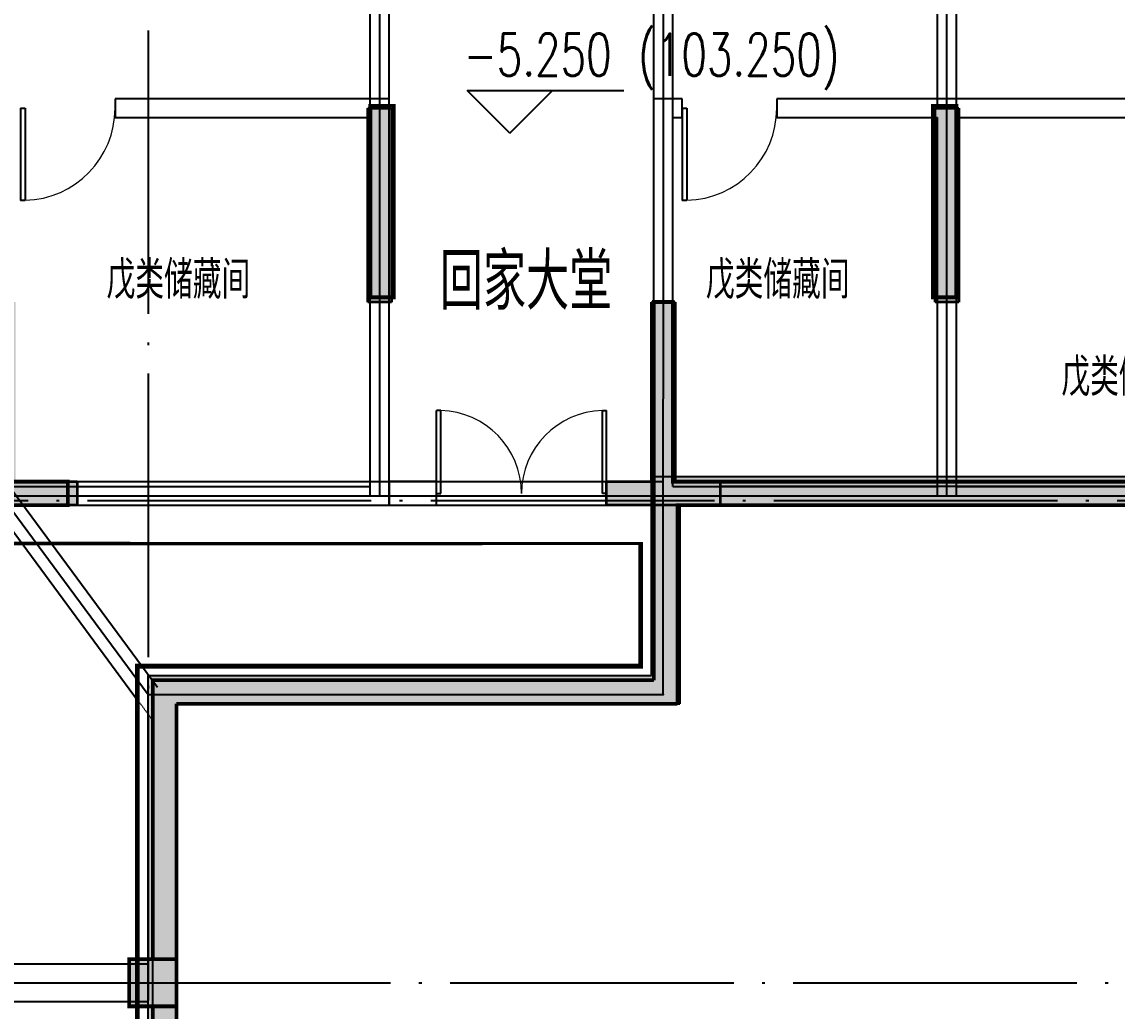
# Model space of a CAD drawing. Extents: x 290727 to 13733020, y 1731457 to 3643100.
# Drawn here: x 718977 to 730562, y 2192480 to 2202942 of the extents above; entities that cross this region are included whole.
import ezdxf

# ---------------------------------------------------------------- set-up
doc = ezdxf.new("R2010")
doc.units = 0
doc.header["$LTSCALE"] = 10
doc.header["$PDSIZE"] = 0.5
for name, pattern in [('DASH', [0.35, 0.25, -0.1]), ('DASHED', [0.75, 0.5, -0.25]), ('DOTE', [2.4200000000000004, 2, -0.2, 0.02, -0.2])]:
    doc.linetypes.add(name, pattern=pattern)
doc.layers.get('0').update_dxf_attribs({"linetype": 'CONTINUOUS'})
for name, color, linetype, true_color in [('1106', 7, 'CONTINUOUS', 0x89bf5f), ('2106', 7, 'CONTINUOUS', 0x64cfcf), ('2206', 7, 'CONTINUOUS', 0x3474d4)]:
    doc.layers.add(name, color=color, linetype=linetype, true_color=true_color)
for name, color, linetype in [('BEAM_DASH', 144, 'DASHED'), ('COLU', 2, 'CONTINUOUS'), ('COLUMN', 9, 'CONTINUOUS'), ('DIM_ELEV', 3, 'CONTINUOUS'), ('DOTE', 8, 'DOTE'), ('PUB_HATCH', 8, 'CONTINUOUS'), ('PUB_TEXT', 7, 'CONTINUOUS'), ('TEL_HATCH', 8, 'CONTINUOUS'), ('WALL', 255, 'CONTINUOUS'), ('WINDOW', 4, 'CONTINUOUS'), ('作业图', 4, 'CONTINUOUS'), ('文字', 4, 'CONTINUOUS'), ('防火分区示意线', 4, 'CONTINUOUS')]:
    doc.layers.add(name, color=color, linetype=linetype)
doc.layers.add('DIM_MODI', color=6, linetype='CONTINUOUS', plot=False)
doc.layers.add('S_ConcWall', color=8, linetype='CONTINUOUS', lineweight=35)
doc.layers.get('0').off()
doc.styles.add('_TCH_DIM', font='SIMPLEX', dxfattribs={"bigfont": 'GBCBIG'})
doc.styles.add('HNSJY', font='HNSJY-07', dxfattribs={"width": 0.8, "bigfont": 'HNSJY-HZ'})

# ---------------------------------------------------------------- blocks, each defined once
blk = doc.blocks.new('A$C55C93FC2')
at = {"layer": 'DOTE', "linetype": 'DOTE', "ltscale": 150}
for p, q in [((235384.415015288, 127235.4713699026), (235384.4150152875, 12199.99773951061)), ((154884.1350579555, 71442.35001189262), (252290.8196143164, 71442.35001189262)), ((162348.6431798761, 66342.35001189262), (252290.8196143164, 66342.35001189262))]:
    blk.add_line(p, q, dxfattribs=at)
blk = doc.blocks.new('A$C682E2834')
h = blk.add_hatch(color=0)
h.dxf.hatch_style = 1
h.paths.add_polyline_path([(30400.23085716739, 7899.570863577392), (30600.24778824602, 7899.58779752336), (30600.28163841716, 7499.763246389892), (30800.28163841716, 7499.782777639892), (30800.23085716716, 7899.561097952392), (32999.96913841716, 7899.459535452392), (33000.16445091716, 7499.571840139892), (33200.16445091716, 7499.638246389892), (33200.05505534937, 7899.587791461672), (33200.00038841716, 7899.570863577392), (33200.00038841739, 8099.440454095457), (30600.23085716739, 8099.570863577392), (30400.23085716739, 8099.570863577392)])
edge = h.paths.add_edge_path(flags=16)
edge.add_line((11799.89296654239, 7900.001527639892), (11799.80312279216, 7500.223207327392))
h.paths.add_polyline_path([(9600.016013417393, 7900.001527639892), (11799.89296654239, 7900.001527639892)], flags=17)
h.paths.add_polyline_path([(21424.87343529216, 250.0015276398917), (21599.87343529216, 250.0020159211417), (21599.87343529216, 0.002015921141719446), (21174.87343529216, 0.001527639891719446), (20999.87343529216, 0.002015921141719446), (20999.87343529216, 250.0020159211417), (21174.87343529216, 250.0015276398917), (21175.03163841716, 2150.010804983642), (21425.03163841716, 2149.991273733642)])
h.paths.add_polyline_path([(42349.82460716716, 2149.023988577392), (42599.82460716716, 2149.014222952392), (42599.74648216716, 0.0005510773917194456), (42199.74648216716, 0.002015921141719446), (42199.74648216716, 250.0020159211417), (42349.74648216716, 250.0015276398917)])
h.paths.add_polyline_path([(42599.90663841716, 3549.014222952392), (42349.90663841716, 3549.025941702392), (42350.00429466716, 5450.001527639892), (42200.00038841716, 5450.001527639892), (42200.00038841716, 5700.001527639892), (42600.00038841716, 5700.001527639892)])
h.paths.add_polyline_path([(40700.23085716716, 10549.10113701489), (40700.24257591716, 10799.10113701489), (41300.23866966716, 10799.07574638989), (41300.16054466716, 8649.073793264892), (41050.16054466716, 8649.083558889892), (41050.24257591716, 10549.08648857739)])
h.paths.add_polyline_path([(39150.00038841716, 5450.001527639892), (39150.00038841716, 5700.001527639892), (41050.00038841716, 5700.001527639892), (41050.00038841716, 6099.077699514892), (41300.00038841716, 6099.077699514892), (41300.00038841716, 5450.001527639892)])
h.paths.add_polyline_path([(35100.33632591716, 12949.37848076489), (35100.34804466716, 13199.37848076489), (35400.34023216716, 13199.34918388989), (35400.23866966716, 10799.34625420239), (35800.24648216716, 10799.33160576489), (35800.22695091716, 10549.33160576489), (35150.23866966716, 10549.36383232739), (35150.34413841716, 12949.36090263989)])
h.paths.add_polyline_path([(28700.48085716716, 13199.59723076489), (28700.47695091716, 12949.59723076489), (28650.48281029216, 12949.60309013989), (28650.38124779216, 10549.60504326489), (28000.38124779216, 10549.60504326489), (28000.38124779216, 10799.60504326489), (28400.38124779216, 10799.60504326489), (28400.48281029216, 13199.60699638989)])
h.paths.add_polyline_path([(22750.16249779216, 8649.935121389892), (22500.16249779216, 8649.944887014892), (22500.23866966716, 10799.94586357739), (23100.24257591716, 10799.91754326489), (23100.23085716716, 10549.91754326489), (22750.23866966716, 10549.93414482739)])
h.paths.add_polyline_path([(24650.00234154216, 5700.001527639892), (24650.00234154216, 5450.001527639892), (22500.00234154216, 5450.001527639892), (22500.00234154216, 6049.940980764892), (22750.00234154216, 6049.940980764892), (22750.00234154216, 5700.001527639892)])
h.paths.add_polyline_path([(25699.81679466716, 250.0010393586417), (25699.81679466716, 0.001039358641719446), (24799.74648216716, 0.001039358641719446), (24799.83046654216, 2149.837953421142), (25049.83046654216, 2149.827699514892), (25049.74648216716, 250.0010393586417)])
h.paths.add_polyline_path([(32024.28945091716, 0.001039358641719446), (31299.81679466716, 0.001039358641719446), (31299.81679466716, 250.0010393586417), (31774.35976341716, 250.0010393586417), (31774.89101341716, 2149.639711233642), (32024.89101341716, 2149.569398733642), (32024.35976341716, 250.0010393586417), (32499.81679466716, 250.0010393586417), (32499.81679466716, 0.001039358641719446)])
h.paths.add_polyline_path([(29000.14491966716, 5700.001527639892), (29000.14491966716, 5500.001527639892), (28400.14296654216, 5500.001527639892), (28400.22109154216, 7249.609926077392), (28600.22109154216, 7249.600160452392), (28600.14296654216, 5700.001527639892)])
h.paths.add_polyline_path([(34800.00038841716, 5500.001527639892), (34800.00038841716, 5700.001527639892), (35200.00038841716, 5700.001527639892), (35200.00038841716, 7249.351137014892), (35400.00038841716, 7249.351137014892), (35400.00038841716, 5500.001527639892)])
h.paths.add_polyline_path([(30000.47695091716, 12949.58355888989), (30000.48085716716, 13199.58160576489), (30600.48281029216, 13199.57184013989), (30600.32656029216, 9399.568910452392), (30400.33046654216, 9399.575746389892), (30400.48671654216, 12949.57574638989)])
h.paths.add_polyline_path([(33200.18398216716, 9399.449769827392), (33400.18007591716, 9399.442933889892), (33400.34023216716, 12949.44098076489), (33800.33632591716, 12949.41949638989), (33800.34804466716, 13199.41949638989), (33200.34023216716, 13199.44879326489)])
h.paths.add_polyline_path([(38099.74648216716, 0.001039358641719446), (38099.74648216716, 250.0010393586417), (38749.74648216716, 250.0010393586417), (38749.82460716716, 2149.190980764892), (38999.82460716716, 2149.181215139892), (38999.74648216716, 0.001039358641719446)])
h.paths.add_polyline_path([(35024.86366966716, 2149.365785452392), (34774.86366966716, 2149.374574514892), (34774.93788841716, 4199.375551077392), (35024.93788841716, 4199.365785452392)])
h.paths.add_polyline_path([(29025.00234154216, 2149.648500296142), (28775.00234154216, 2149.648500296142), (28775.00234154216, 4199.648012014892), (29025.00234154216, 4199.648012014892)])
h.paths.add_polyline_path([(1900.001609120285, 10800.00152763989), (1900.001609120285, 10550.00152763989), (1550.001609120285, 10550.00152763989), (1550.001609120285, 8650.001527639892), (1300.001609120285, 8650.001527639892), (1300.001609120285, 10800.00152763989)])
h.paths.add_polyline_path([(3450.00136497966, 5700.001527639892), (3450.00136497966, 5450.001527639892), (1300.001609120285, 5450.001527639892), (1300.001609120285, 6100.001527639892), (1550.001609120285, 6100.001527639892), (1550.001609120285, 5700.001527639892)])
h.paths.add_polyline_path([(20100.00234154216, 8650.001527639892), (19850.00234154216, 8650.001527639892), (19850.00234154216, 10550.00152763989), (19500.00234154216, 10550.00152763989), (19500.00234154216, 10800.00152763989), (20100.00234154216, 10800.00152763989)])
h.paths.add_polyline_path([(13899.85097435466, 12950.00152763989), (13899.85097435466, 13200.00152763989), (14199.85488060466, 13200.00152763989), (14199.85488060466, 10800.00152763989), (14599.85585716716, 10800.00152763989), (14599.85585716716, 10550.00152763989), (13949.85488060466, 10550.00152763989), (13949.85488060466, 12950.00152763989)])
h.paths.add_polyline_path([(7499.99745872966, 13200.00152763989), (7499.99745872966, 12950.00152763989), (7450.00136497966, 12950.00152763989), (7450.00136497966, 10550.00152763989), (6800.00136497966, 10550.00152763989), (6800.00136497966, 10800.00152763989), (7200.00136497966, 10800.00152763989), (7200.00136497966, 13200.00152763989)])
h.paths.add_polyline_path([(17950.00234154216, 5450.001527639892), (17950.00234154216, 5700.001527639892), (19850.00234154216, 5700.001527639892), (19850.00234154216, 6050.001527639892), (20100.00234154216, 6050.001527639892), (20100.00234154216, 5450.001527639892)])
h.paths.add_polyline_path([(16900.00234154216, 0.001039358641719446), (16900.00234154216, 250.0010393586417), (17550.00234154216, 250.0010393586417), (17550.00234154216, 2150.001039358642), (17800.00234154216, 2150.001039358642), (17800.00234154216, 0.001039358641719446)])
h.paths.add_polyline_path([(10575.42616966716, 0.001039358641719446), (10100.00136497966, 0.001039358641719446), (10100.00136497966, 250.0010393586417), (10575.42616966716, 250.0010393586417), (10575.00136497966, 2149.975160452392), (10825.00136497966, 2150.026918264892), (10825.42616966716, 250.0010393586417), (11300.00136497966, 250.0010393586417), (11300.00136497966, 0.001039358641719446)])
h.paths.add_polyline_path([(400.0016091202851, 5700.001527639892), (400.0016091202851, 5450.001527639892), (250.0016091202851, 5450.001527639892), (250.0016091202851, 3550.001527639892), (0.001609120285138488, 3550.001527639892), (0.001609120285138488, 5700.001527639892)])
h.paths.add_polyline_path([(400.0011208390351, 250.0020159211417), (400.0018532609101, 0.002015921141719446), (0.001609120285138488, 0.0005510773917194456), (0.001609120285138488, 2150.001039358642), (250.0016091202851, 2150.001039358642), (250.0016091202851, 250.0015276398917)])
h.paths.add_polyline_path([(13599.85488060466, 5500.001527639892), (13599.85488060466, 5700.001527639892), (13999.85488060466, 5700.001527639892), (13999.85488060466, 7250.001527639892), (14199.85488060466, 7250.001527639892), (14199.85488060466, 5500.001527639892)])
h.paths.add_polyline_path([(7800.00136497966, 5700.001527639892), (7800.00136497966, 5500.001527639892), (7200.00136497966, 5500.001527639892), (7200.00136497966, 7250.001527639892), (7400.00136497966, 7250.001527639892), (7400.00136497966, 5700.001527639892)])
h.paths.add_polyline_path([(12599.85097435466, 13200.00152763989), (12599.85097435466, 12950.00152763989), (12199.85488060466, 12950.00152763989), (12199.85488060466, 9400.001527639892), (11999.85488060466, 9400.001527639892), (11999.85488060466, 13200.00152763989)])
h.paths.add_polyline_path([(9200.001364979893, 9400.001527639892), (9200.001364979893, 12950.00152763989), (8799.99745872966, 12950.00152763989), (8799.99745872966, 13200.00152763989), (9400.00136497966, 13200.00152763989), (9400.001364979893, 9400.001527639892)])
h.paths.add_polyline_path([(4500.00136497966, 250.0010393586417), (4500.00136497966, 0.001039358641719446), (3600.00136497966, 0.001039358641719446), (3600.00136497966, 2150.001039358642), (3850.00136497966, 2150.001039358642), (3850.00136497966, 250.0010393586417)])
h.paths.add_polyline_path([(7825.00136497966, 2150.001039358642), (7575.00136497966, 2150.001039358642), (7575.00136497966, 4200.001527639892), (7825.00136497966, 4200.001527639892)])
h.paths.add_polyline_path([(13824.85683372966, 2150.001039358642), (13574.85683372966, 2150.001039358642), (13574.85683372966, 4200.001527639892), (13824.85683372966, 4200.001527639892)])
edge = h.paths.add_edge_path()
edge.add_line((11999.78554466739, 8100.001527639892), (12199.78554466739, 8100.001527639892))
edge.add_line((12199.78554466739, 8100.001527639892), (12199.78554466739, 7900.001527639892))
edge.add_line((12199.78554466739, 7900.001527639892), (11999.76861358853, 7900.01846158586))
edge.add_line((9400.016013417393, 8100.001527639892), (9200.016013417393, 8100.001527639892))
edge.add_line((9200.016013417393, 8100.001527639892), (9200.016013417393, 7900.001527639892))
edge.add_line((9200.016013417393, 7900.001527639892), (9400.032944496023, 7900.01846158586))
edge.add_line((9400.011129499879, 7900.018459738931), (9400.00136497966, 7500.188051077392))
edge.add_line((9400.00136497966, 7500.188051077392), (9600.00136497966, 7500.182191702392))
edge.add_line((9600.00136497966, 7500.182191702392), (9600.016013417393, 7900.001527639892))
edge.add_line((11999.87831810489, 8100.001527639892), (9400.016013417393, 8100.001527639892))
edge.add_line((11799.80312279216, 7500.223207327392), (11999.80312279239, 7500.193910452392))
edge.add_line((11999.80312279239, 7500.193910452392), (11999.76861358853, 7900.01846158586))
at = {"layer": 'S_ConcWall', "color": 0, "lineweight": 35, "ltscale": 0.9999999776482582}
for p, q in [((28775.00234154216, 2149.648500296142), (28775.00234154216, 4199.648012014892)), ((28775.00234154216, 4199.648012014892), (29025.00234154216, 4199.648012014892)), ((29025.00234154216, 4199.648012014892), (29025.00234154216, 2149.648500296142)), ((34774.86366966716, 2149.374574514892), (34774.93788841716, 4199.375551077392)), ((34774.93788841716, 4199.375551077392), (35024.93788841716, 4199.365785452392)), ((35024.93788841716, 4199.365785452392), (35024.86366966716, 2149.365785452392)), ((29025.00234154216, 2149.648500296142), (28775.00234154216, 2149.648500296142)), ((31774.35976341716, 250.0010393586417), (31774.89101341716, 2149.639711233642)), ((31774.89101341716, 2149.639711233642), (32024.89101341716, 2149.569398733642)), ((32024.89101341716, 2149.569398733642), (32024.35976341716, 250.0010393586417)), ((35024.86366966716, 2149.365785452392), (34774.86366966716, 2149.374574514892)), ((25049.74648216716, 250.0010393586417), (25699.81679466716, 250.0010393586417)), ((25699.81679466716, 250.0010393586417), (25699.81679466716, 0.001039358641719446)), ((31299.81679466716, 0.001039358641719446), (31299.81679466716, 250.0010393586417)), ((31299.81679466716, 250.0010393586417), (31774.35976341716, 250.0010393586417)), ((32024.35976341716, 250.0010393586417), (32499.81679466716, 250.0010393586417)), ((32499.81679466716, 250.0010393586417), (32499.81679466716, 0.001039358641719446)), ((25699.81679466716, 0.001039358641719446), (24799.74648216716, 0.001039358641719446)), ((32024.28945091716, 0.001039358641719446), (31299.81679466716, 0.001039358641719446)), ((32499.81679466716, 0.001039358641719446), (32024.28945091716, 0.001039358641719446))]:
    blk.add_line(p, q, dxfattribs=at)
blk = doc.blocks.new('A$C14B0585C')
h = blk.add_hatch(color=256)
h.dxf.hatch_style = 1
h.paths.add_polyline_path([(3799.336395423044, -7.21916148904711e-05), (9399.266082923044, -7.21916148904711e-05), (9399.266082923044, 199.9994395449467), (3799.336395423044, 199.9994395449467)])
h.paths.add_polyline_path([(10299.53561418853, 199.9994395398535), (13499.26608292304, 199.9994395398535), (13499.26608292304, -7.21916148904711e-05), (10299.53561418853, -7.21916148904711e-05)])
h.paths.add_polyline_path([(13699.53561418573, 3550.005298922333), (13899.34420792304, 3549.023853589635), (13899.34420792304, 2149.012134839635), (13699.53561418573, 2149.993580172333)])
h.paths.add_polyline_path([(7099.766082923044, 10799.32951765214), (11999.75631729804, 10799.32951765214), (11999.53073138348, 10599.99943954247), (7099.540497008478, 10599.99943954247)])
h.paths.add_polyline_path([(1699.535614182358, 13199.99943951939), (1699.535614180262, 14249.9994395354), (6699.535614192719, 14249.9994395455), (6699.433008756838, 13199.34713746028), (6499.535614220076, 13199.99943953214), (6499.53561421996, 14049.99943954614), (1899.535614174674, 14049.99943951843), (1899.535614169785, 13199.99943955775)])
h.paths.add_polyline_path([(0.0004579230444505811, 13199.59514265214), (1299.996551673044, 13199.59514265214), (1299.996551673044, 12999.99943951971), (0.0004579230444505811, 12999.99943951971)])
h.paths.add_polyline_path([(12599.75103755097, 10799.4987999248), (13499.5356141848, 10799.99943954742), (13499.53561440902, 5499.999439546344), (13299.53561440902, 5499.999439546344), (13299.53561419074, 10599.99943951372), (12599.75103755202, 10600.02486770923)])
blk.add_lwpolyline([(3799.336395423044, -7.21916148904711e-05), (9399.266082923044, -7.21916148904711e-05), (9399.266082923044, 199.9994395449467), (3799.336395423044, 199.9994395449467)], close=True)
blk = doc.blocks.new('$DorLib2D$00000001')
for p, q in [((0.45, 0.975), (0.5000000000000002, 0.975)), ((0.45, 0), (0.45, 0.975)), ((0.5, 0), (0.5, 0.975)), ((0.5, 0), (0.45, 0))]:
    blk.add_line(p, q)
at = {"lineweight": 13}
blk.add_arc((0.475, 0), 0.975, 91.46928358135379, 180, dxfattribs=at)
blk = doc.blocks.new('_FZH')
blk.add_lwpolyline([(-0.5, -0.5), (0.5, -0.5), (0.5, 0.5), (-0.5, 0.5)], close=True)
at = {"layer": 'PUB_HATCH'}
blk.add_solid([(-0.5, -0.5), (0.5, -0.5), (-0.5, 0.5), (0.5, 0.5)], dxfattribs=at)
blk = doc.blocks.new('$DorLib2D$00000002')
for p, q in [((-0.5, -1e-16), (-0.5000000000000007, 0.4875)), ((-0.4750000000000007, 0.4875), (-0.5000000000000007, 0.4875)), ((-0.475, 0), (-0.4750000000000007, 0.4875)), ((0.475, 0), (0.4750000000000007, 0.4875)), ((0.4750000000000007, 0.4875), (0.5000000000000007, 0.4875)), ((0.5, -1e-16), (0.5000000000000007, 0.4875)), ((-0.5, -1e-16), (-0.475, 0)), ((0.5, -1e-16), (0.475, 0))]:
    blk.add_line(p, q)
at = {"lineweight": 13}
for centre, start, end in [((-0.4875, 0), 0, 88.53071641864632), ((0.4875, 0), 91.46928358135372, 180)]:
    blk.add_arc(centre, 0.4875, start, end, dxfattribs=at)
blk = doc.blocks.new('车库建筑作业图')
at = {"layer": 'PUB_HATCH', "linetype": 'Continuous'}
for points in [[(736362.3761730728, 2198129.787113946), (725636.7335797122, 2198129.787113949), (725936.7335795744, 2197829.787113966), (736362.3761730728, 2197829.787113946)], [(725636.7335797208, 2196029.787114631), (725936.7335795829, 2195729.787114692), (725936.7335795744, 2197829.787113966), (725636.7335797122, 2198129.787113949)], [(720312.6561304661, 2193029.787114655), (720612.6561304661, 2193029.787114655), (720612.6561304772, 2195729.787114691), (720312.656130478, 2196029.787114631)], [(720612.6561304636, 2192529.787114655), (720312.6561304651, 2192529.787114655), (720312.6561304649, 2191230.268532866), (720612.6561304649, 2191230.268532866)]]:
    blk.add_hatch(color=256, dxfattribs=at).paths.add_polyline_path(points)
at = {"layer": 'TEL_HATCH', "linetype": 'Continuous'}
blk.add_hatch(color=256, dxfattribs=at).paths.add_polyline_path([(720312.656130478, 2196029.787114631), (720612.6561304772, 2195729.787114691), (725936.7335795829, 2195729.787114692), (725636.7335797208, 2196029.787114631)])
at = {"layer": 'DIM_ELEV'}
for p, q in [((724138.3142760806, 2201765.564663809), (723688.3142760806, 2202215.564663809)), ((723688.3142760806, 2202215.564663809), (725344.6150039192, 2202215.564663809)), ((724138.3142760806, 2201765.564663809), (724588.3142760806, 2202215.564663809))]:
    blk.add_line(p, q, dxfattribs=at)
at = {"layer": 'DIM_MODI', "linetype": 'Continuous'}
for p, q in [((736462.3761730728, 2197829.787113946), (725936.7335795744, 2197829.78662564)), ((725936.7335795744, 2197829.78662564), (725936.7335795829, 2195729.787114692)), ((720612.6561304772, 2195729.787114691), (720612.6558927775, 2192080.721058181)), ((725936.7335795829, 2195729.787114692), (720612.6561304772, 2195729.787114691))]:
    blk.add_line(p, q, dxfattribs=at)
at = {"layer": 'DOTE', "ltscale": 150}
blk.add_line((689962.3761730728, 2197929.787113946), (740362.3761730728, 2197929.787113946), dxfattribs=at)
at = {"layer": 'WALL'}
for p, q in [((722862.3761730728, 2202129.787113946), (719962.3761709768, 2202129.787113946)), ((719962.3761709768, 2202129.787113946), (719962.3761709768, 2201929.787113946)), ((722862.3761730728, 2197829.787113946), (722862.3761730728, 2202129.787113946)), ((725662.3761730728, 2197829.787113946), (725662.3761730728, 2202129.787113946)), ((725962.3761709976, 2202129.787113946), (725662.3761730728, 2202129.787113946)), ((725962.3761709976, 2201929.787113946), (725962.3761709976, 2202129.787113946)), ((728762.3761730728, 2202129.787113946), (726962.3761709976, 2202129.787113946)), ((726962.3761709976, 2202129.787113946), (726962.3761709976, 2201929.787113946)), ((731562.376177237, 2202129.787113946), (728762.3761730728, 2202129.787113946)), ((719962.3761709768, 2201929.787113946), (722662.3761730728, 2201929.787113946)), ((722662.3761730728, 2198029.787113946), (722662.3761730728, 2201929.787113946)), ((725862.3761730728, 2198029.787113946), (725862.3761730728, 2201929.787113946)), ((725862.3761730728, 2201929.787113946), (725962.3761709976, 2201929.787113946)), ((726962.3761709976, 2201929.787113946), (728662.3761730728, 2201929.787113946)), ((728662.3761730728, 2198029.787113946), (728662.3761730728, 2201929.787113946)), ((728862.3761730728, 2198029.787113946), (728862.3761730728, 2201929.787113946)), ((728862.3761730728, 2201929.787113946), (731562.376177237, 2201929.787113946)), ((718862.3761730728, 2198029.787113946), (722662.3761730728, 2198029.787113946)), ((725862.3761730728, 2198029.787113946), (728662.3761730728, 2198029.787113946)), ((728862.3761730728, 2198029.787113946), (732662.3761730728, 2198029.787113946)), ((718662.3761730728, 2197829.787113946), (722862.3761730728, 2197829.787113946)), ((725662.3761730728, 2197829.787113946), (728762.3761730728, 2197829.787113946)), ((728762.3761730728, 2197829.787113946), (732762.3761730728, 2197829.787113946))]:
    blk.add_line(p, q, dxfattribs=at)
at = {"layer": 'WALL', "linetype": 'Continuous'}
for p, q in [((736362.3761730728, 2198129.787113946), (725636.7335797122, 2198129.787113949)), ((725636.7335797208, 2196029.787114631), (725636.7335797122, 2198129.787113949)), ((723362.3761730813, 2198079.787113952), (722862.3761730724, 2198079.787113956)), ((722862.3761730724, 2198079.787113956), (722862.376173073, 2197829.787113956)), ((723362.376173082, 2197829.787113914), (723362.3761730813, 2198079.787113952)), ((725636.7335796701, 2198079.787113963), (725162.3761730813, 2198079.787113956)), ((725162.3761730813, 2198079.787113956), (725162.376173082, 2197829.787113935)), ((722862.376173073, 2197829.787113956), (723362.376173082, 2197829.787113914)), ((725162.376173082, 2197829.787113935), (725636.7335797135, 2197829.787113988)), ((736362.3761730728, 2197829.787113946), (725936.7335795744, 2197829.787113966)), ((725936.7335795829, 2195729.787114692), (725936.7335795744, 2197829.787113966)), ((720312.656130478, 2196029.787114631), (725636.7335797208, 2196029.787114631)), ((720312.6561304664, 2193029.787114746), (720312.656130478, 2196029.787114631)), ((720612.6561304772, 2195729.787114691), (725936.7335795829, 2195729.787114692)), ((720612.6561305096, 2193029.787114746), (720612.6561304772, 2195729.787114691)), ((720312.6561304649, 2191230.268532866), (720312.6561304083, 2192529.787114258)), ((720612.6561304649, 2191230.268532866), (720612.6561303606, 2192529.787114258))]:
    blk.add_line(p, q, dxfattribs=at)
at = {"layer": '防火分区示意线', "color": 5, "linetype": 'DASH', "ltscale": 300, "const_width": 50, "elevation": -2.017032051709331}
blk.add_lwpolyline([(716686.7970012687, 2237177.859838529), (716686.8080434585, 2213717.55478368), (718510.6231462669, 2213717.55478368), (718510.6231462669, 2211277.590819736), (716686.8080434585, 2211277.788782894), (716686.8080434585, 2210928.161636708), (716686.8080731133, 2208928.15973419), (706348.8400330347, 2208928.159722622), (706348.8400330507, 2210254.372608233), (706348.8400330176, 2211328.159722161), (703148.8400330299, 2211328.159722161), (702173.8147297268, 2211328.151802088), (700548.8400330504, 2211328.148078748), (700548.8400330504, 2208928.159722183), (693948.8400330503, 2208928.159722184), (693948.8400330499, 2203028.159722184), (701148.8400330509, 2203028.159722159), (701148.8400330509, 2197428.159101844), (725523.197439554, 2197428.159712187), (725523.1974395593, 2196128.15972293), (720199.1199904542, 2196128.159722929), (720199.1199904656, 2191679.093963503)], dxfattribs=at)
blk.add_blockref('A$C14B0585C', (722562.8405588869, 2197829.787674404))
at = {"color": 8}
blk.add_blockref('A$C682E2834', (693862.3601596428, 2197829.785586278), dxfattribs=at)
at = {"layer": 'COLUMN', "linetype": 'Continuous', "xscale": 500, "yscale": 500, "zscale": 500, "rotation": 270}
blk.add_blockref('_FZH', (720362.6561304636, 2192779.787114655), dxfattribs=at)
at = {"layer": 'WINDOW', "xscale": 1000, "yscale": 1000, "zscale": -1000, "rotation": 180}
for p in [(719462.3761709768, 2202029.787113946), (726462.3761709976, 2202029.787113946)]:
    blk.add_blockref('$DorLib2D$00000001', p, dxfattribs=at)
at = {"layer": 'WINDOW', "linetype": 'Continuous', "xscale": 1800, "yscale": 1800, "zscale": 1800, "rotation": 1.442519250507175e-10}
blk.add_blockref('$DorLib2D$00000002', (724262.3761730728, 2197954.787113959), dxfattribs=at)
at = {"layer": '文字', "linetype": 'Continuous'}
blk.add_blockref('A$C55C93FC2', (484928.2411151752, 2126437.437102827), dxfattribs=at)
at = {"layer": 'PUB_TEXT'}
for s, height, style, width, p in [('(103.250)', 446.25, '_TCH_DIM', 0.7058823529411765, (725494.6150039192, 2202373.064663809)), ('-5.250', 446.25, '_TCH_DIM', 0.7058823529411765, (723649.6150039192, 2202373.064663809)), ('戊类储藏间', 399.9999999999999, 'HNSJY', 0.8, (719872.3534024865, 2200014.207038328)), ('戊类储藏间', 399.9999999999999, 'HNSJY', 0.8, (726212.2720654844, 2200014.207038328)), ('戊类储藏间', 399.9999999999999, 'HNSJY', 0.8, (729973.5488244849, 2198986.607741681))]:
    blk.add_text(s, height=height, dxfattribs=dict(at, style=style, width=width)).set_placement(p)
at = {"layer": '文字', "linetype": 'Continuous', "style": 'HNSJY', "width": 0.8}
blk.add_text('回家大堂', height=599.9999999999998, dxfattribs=at).set_placement((723398.4092981387, 2199896.620195365))
blk = doc.blocks.new('人防-l')
at = {"layer": '2106'}
blk.add_hatch(color=0, dxfattribs=at).paths.add_polyline_path([(872504.4094224663, -940333.7827650621), (872004.4094224663, -940333.7827650621), (872004.4094224663, -940833.7827650621), (872504.4094224663, -940833.7827650621)])
at = {"color": 0}
for p, q in [((874654.7219224663, -931309.0405775621), (874654.7219224663, -929933.6890150621)), ((877654.5969224663, -933384.0874525621), (877654.7219224663, -929933.6890150621)), ((880654.6594224663, -931309.3218275621), (880654.6594224663, -929933.6890150621)), ((874654.7219224663, -933334.0405775621), (874654.7219224663, -931309.0405775621)), ((880654.5969224663, -933334.3218275621), (880654.6594224663, -931309.3218275621)), ((874654.5969224663, -935433.6890150621), (874654.7219224663, -933334.0405775621)), ((877654.0344224663, -935433.6890150621), (877654.5969224663, -933384.0874525621)), ((880654.4719224663, -935433.6890150621), (880654.5969224663, -933334.3218275621)), ((870654.4719224663, -935433.6890150621), (871354.5344224663, -935433.6890150621)), ((870654.4719224663, -935433.6890150621), (872204.4094224663, -937533.6890150621)), ((871354.5344224663, -935433.6890150621), (874654.5969224663, -935433.6890150621)), ((874654.5969224663, -935433.6890150621), (877654.0344224663, -935433.6890150621)), ((877654.0344224663, -935433.6890150621), (880654.4719224663, -935433.6890150621)), ((877654.0344224663, -937533.6890150621), (877654.0344224663, -935433.6890150621)), ((880654.4719224663, -935433.6890150621), (884654.4719224663, -935433.6890150621)), ((872204.4094224663, -940583.7827650621), (872204.4094224663, -937533.6890150621)), ((872204.4094224663, -937533.6890150621), (877654.0344224663, -937533.6890150621)), ((863954.4094224663, -940583.7827650621), (872204.4094224663, -940583.7827650621)), ((872204.4094224663, -941409.5171400621), (872204.4094224663, -940583.7827650621))]:
    blk.add_line(p, q, dxfattribs=at)
for p in [(874654.7219224663, -931309.0405775621), (880654.6594224663, -931309.3218275621), (874654.7219224663, -933334.0405775621), (877654.5969224663, -933384.0874525621), (880654.5969224663, -933334.3218275621), (871354.5344224663, -935433.6890150621), (874654.5969224663, -935433.6890150621), (877654.0344224663, -935433.6890150621), (880654.4719224663, -935433.6890150621), (872204.4094224663, -937533.6890150621), (877654.0344224663, -937533.6890150621), (872204.4094224663, -940583.7827650621)]:
    blk.add_point(p, dxfattribs=at)
at = {"layer": '1106', "color": 0}
for p, q in [((874554.7219224663, -933334.0405775621), (874554.7219224663, -931309.0405775621)), ((874804.7219224663, -933334.0405775621), (874804.7219224663, -931309.0405775621)), ((880504.5969224663, -933334.3218275621), (880504.6594224663, -931309.3218275621)), ((880754.5969224663, -933334.3218275621), (880754.6594224663, -931309.3218275621)), ((877554.0344224663, -935433.6890150621), (877554.5969224663, -933384.0874525621)), ((877754.0969224663, -935283.6890150621), (877754.5969224663, -933384.0874525621)), ((870754.4719224663, -935283.6890150621), (871354.5344224663, -935283.6890150621)), ((877754.0969224663, -935283.6890150621), (880654.4719224663, -935283.6890150621)), ((880654.4719224663, -935283.6890150621), (884554.4719224663, -935283.6890150621)), ((877554.0344224663, -937383.6890150621), (877554.0344224663, -935433.6890150621)), ((870554.4719224663, -935533.6890150621), (871354.5344224663, -935533.6890150621)), ((877804.0344224663, -935533.6890150621), (880654.4719224663, -935533.6890150621)), ((877804.0344224663, -937633.6890150621), (877804.0344224663, -935533.6890150621)), ((880654.4719224663, -935533.6890150621), (884654.4719224663, -935533.6890150621)), ((872254.4094224663, -940583.7827650621), (872254.4094224663, -937383.6890150621)), ((872254.4094224663, -937383.6890150621), (877554.0344224663, -937383.6890150621)), ((872504.4094224663, -940583.7827650621), (872504.4094224663, -937633.6890150621)), ((872504.4094224663, -937633.6890150621), (877804.0344224663, -937633.6890150621)), ((872254.4094224663, -941409.5171400621), (872254.4094224663, -940583.7827650621)), ((872504.4094224663, -941284.5171400621), (872504.4094224663, -940583.7827650621))]:
    blk.add_line(p, q, dxfattribs=at)
at = {"layer": '2106', "color": 0, "linetype": 'Continuous'}
blk.add_lwpolyline([(872504.4094224663, -940333.7827650621), (872004.4094224663, -940333.7827650621), (872004.4094224663, -940833.7827650621), (872504.4094224663, -940833.7827650621)], close=True, dxfattribs=at)
at = {"layer": '2206', "color": 0}
for p, q in [((874554.7219224663, -931309.0405775621), (874554.7219224663, -929933.6890150621)), ((874554.7219224663, -931309.0405775621), (874554.7219224663, -929933.6890150621)), ((874754.7219224663, -931309.0405775621), (874754.7219224663, -929933.6890150621)), ((877554.5969224663, -933384.0874525621), (877554.7219224663, -929933.6890150621)), ((877554.5969224663, -933384.0874525621), (877554.7219224663, -929933.6890150621)), ((877754.5969224663, -933384.0874525621), (877754.7219224663, -929933.6890150621)), ((880554.6594224663, -931309.3218275621), (880554.6594224663, -929933.6890150621)), ((880554.6594224663, -931309.3218275621), (880554.6594224663, -929933.6890150621)), ((880754.6594224663, -931309.3218275621), (880754.6594224663, -929933.6890150621)), ((874554.5969224663, -935433.6890150621), (874554.7219224663, -933334.0405775621)), ((874554.5969224663, -935433.6890150621), (874554.7219224663, -933334.0405775621)), ((874754.5969224663, -935433.6890150621), (874754.7219224663, -933334.0405775621)), ((880554.4719224663, -935433.6890150621), (880554.5969224663, -933334.3218275621)), ((880554.4719224663, -935433.6890150621), (880554.5969224663, -933334.3218275621)), ((880754.4719224663, -935433.6890150621), (880754.5969224663, -933334.3218275621)), ((871354.5344224663, -935283.6890150621), (874654.5969224663, -935283.6890150621)), ((871354.5344224663, -935283.6890150621), (874654.5969224663, -935283.6890150621)), ((874654.5969224663, -935283.6890150621), (877654.0344224663, -935283.6890150621)), ((874654.5969224663, -935283.6890150621), (877654.0344224663, -935283.6890150621)), ((870755.0344224663, -935359.4624525621), (872304.9719224663, -937459.4624525621)), ((870755.0344224663, -935359.4624525621), (872304.9719224663, -937459.4624525621)), ((870553.9094224663, -935507.9155775621), (872103.8469224663, -937607.9155775621)), ((871354.5344224663, -935533.6890150621), (874654.5969224663, -935533.6890150621)), ((874654.5969224663, -935533.6890150621), (877654.0344224663, -935533.6890150621)), ((863954.4094224663, -940383.7827650621), (872204.4094224663, -940383.7827650621)), ((863954.4094224663, -940383.7827650621), (872204.4094224663, -940383.7827650621)), ((863954.4094224663, -940783.7827650621), (872204.4094224663, -940783.7827650621))]:
    blk.add_line(p, q, dxfattribs=at)
blk = doc.blocks.new('梁图-10.22')
at = {"color": 0}
blk.add_lwpolyline([(-1416873.943200963, 242057.9509942881), (-1374274.180751553, 242056.402327342), (-1374273.926789003, 247757.9519703458), (-1375573.862072781, 247757.9519702988), (-1375573.646290239, 252857.0261872541), (-1381473.688507753, 252857.2966968529), (-1381473.688507753, 255257.288640481), (-1388473.444365969, 255257.5848538666), (-1388473.54592963, 252857.5554859159), (-1402674.072296815, 252857.9519702909), (-1402674.072296815, 255257.9519702615), (-1409673.925812442, 255257.9519702615), (-1409673.925812442, 252857.9519702909), (-1415574.025342433, 252857.9519702899), (-1415574.025342664, 247759.6041288716), (-1416873.954426425, 247759.6041289298), (-1416873.954426637, 242059.6085485495)], dxfattribs=at)
at = {"layer": 'BEAM_DASH', "color": 0, "lineweight": 18}
for p, q in [((-1382073.979177306, 247657.9512505536), (-1382073.979177306, 246282.3184380592)), ((-1388073.916677306, 247557.9512505527), (-1388073.916677306, 246282.5996880592)), ((-1387873.916677306, 246282.5996880592), (-1387873.916677306, 247557.9512505527)), ((-1385073.920300141, 247557.9512505527), (-1385074.041677239, 244207.5564358281)), ((-1384874.041677371, 244207.5491902879), (-1384873.920300009, 247557.9512505527)), ((-1381873.979177306, 246282.3184380592), (-1381873.979177306, 247557.9512505527)), ((-1388073.916677129, 244257.6056414368), (-1388074.032747416, 242307.9512505592)), ((-1387874.032747062, 242307.9512505592), (-1387873.916677483, 244257.5937346816)), ((-1382074.041677127, 244257.324392234), (-1382074.15774622, 242307.9512505592)), ((-1381874.157745867, 242307.9512505592), (-1381874.041677483, 244257.3124838839)), ((-1388074.032747416, 242307.9512505592), (-1391274.104177306, 242307.9512505592)), ((-1385074.563014534, 242307.9512505592), (-1387874.032747062, 242307.9512505592)), ((-1392055.719624445, 242057.9512505592), (-1390374.229177306, 239779.711038291)), ((-1390374.229177306, 240200.7021285729), (-1391745.000634928, 242057.9512505592)), ((-1391274.104177306, 242057.9512505592), (-1387974.041677306, 242057.9512505592)), ((-1387974.041677306, 242057.9512505592), (-1385074.604177306, 242057.9512505592)), ((-1390624.229177306, 237207.8575005587), (-1398424.229177306, 237207.8575005587)), ((-1398424.229177306, 236807.8575005578), (-1390624.229177306, 236807.8575005578))]:
    blk.add_line(p, q, dxfattribs=at)
at = {"layer": 'COLU', "color": 0, "const_width": 40}
blk.add_lwpolyline([(-1390124.229177306, 237257.8575005499), (-1390624.229177306, 237257.8575005499), (-1390624.229177306, 236757.8575005592), (-1390124.229177306, 236757.8575005592)], close=True, dxfattribs=at)
at = {"layer": 'WALL', "color": 0, "const_width": 40}
for points in [[(-1384824.604177306, 239957.9512507222), (-1384824.604177306, 242057.9512507007), (-1374274.171222656, 242057.9512507007), (-1374273.912131748, 247757.9512506365), (-1375573.91177434, 247757.9512506365), (-1375573.661774582, 252857.0244275448), (-1381473.664073216, 252857.2985027176), (-1381473.601573227, 255257.2981255404), (-1388473.411469026, 255257.5543754832), (-1388473.536468771, 252857.5592781925), (-1393459.979177306, 252857.9257990927), (-1393459.979177306, 255007.9512505536)], [(-1386273.424489903, 255007.5170985064), (-1383673.609385545, 255007.4010275598), (-1383673.732649466, 251457.4000352151), (-1383473.732649588, 251457.3930907706), (-1383473.609385742, 255007.391875471), (-1381723.608083424, 255007.30984416), (-1381723.670583439, 252607.3092784728), (-1375823.674031392, 252607.0367974816), (-1375823.911774638, 247757.9512504749), (-1377973.916677306, 247757.9512504749), (-1377973.916677306, 247507.9512504754), (-1374523.923495641, 247507.9512504749), (-1374524.15985928, 242307.9512505364), (-1377874.162102275, 242307.9512505364), (-1377874.104177353, 244207.1357005257), (-1378074.104177259, 244207.1418005046), (-1378074.162102368, 242307.9512505364), (-1384874.563007001, 242307.9512505364), (-1384874.041681072, 244207.5253686574), (-1385074.04167354, 244207.5802573725), (-1385074.604177306, 240207.9512505583)], [(-1385074.604177306, 240207.9512505261), (-1390374.229177306, 240207.9512505261), (-1390374.229177306, 237257.8575005578)], [(-1390124.229177306, 239957.9512505592), (-1384824.604177306, 239957.9512505592)], [(-1390124.229177306, 237257.857500589), (-1390124.229177306, 239957.9512505592)], [(-1390374.229177306, 236757.8575005555), (-1390374.229177306, 236057.1231255592)], [(-1390124.054504535, 231207.8575006151), (-1390124.221160435, 233806.2035378581), (-1386373.78126408, 233806.427464325), (-1386373.989590284, 236307.1231255606), (-1390124.229177306, 236307.1231255606), (-1390124.229177306, 236757.8575005592)]]:
    blk.add_lwpolyline(points, dxfattribs=at)
for points in [[(-1387823.916677306, 244257.5996880592), (-1387823.916677306, 246282.5996880378), (-1388073.916677306, 246282.5996880378), (-1388073.916677306, 244257.5996880592)], [(-1381874.041677355, 244257.3153516394), (-1381873.979177354, 246282.315351618), (-1382123.979177235, 246282.3230676674), (-1382124.041677235, 244257.3230676888)], [(-1391874.161989373, 242307.9512505592), (-1391874.104177354, 244157.7840627814), (-1392074.104177258, 244157.7903132942), (-1392074.16980261, 242057.9512505615), (-1391274.104177306, 242057.9512505615), (-1391274.104177306, 242307.9512505592)]]:
    blk.add_lwpolyline(points, close=True, dxfattribs=at)

msp = doc.modelspace()

# ---------------------------------------------------------------- block references
at = {"layer": '作业图', "color": 8, "linetype": 'ByBlock', "extrusion": (8.375082255434633e-20, 6.906956049514209e-07, 0.9999999999997616)}
msp.add_blockref('梁图-10.22', (2110736.317229423, 1955771.835862295, -0.471097132047975), dxfattribs=at)
at = {"layer": '作业图', "linetype": 'Continuous'}
msp.add_blockref('车库建筑作业图', (0, 0), dxfattribs=at)
at = {"layer": '作业图', "color": 8, "linetype": 'ByBlock'}
msp.add_blockref('人防-l', (-151892.3437962893, 3133363.476128358), dxfattribs=at)

doc.saveas('drawing.dxf')
